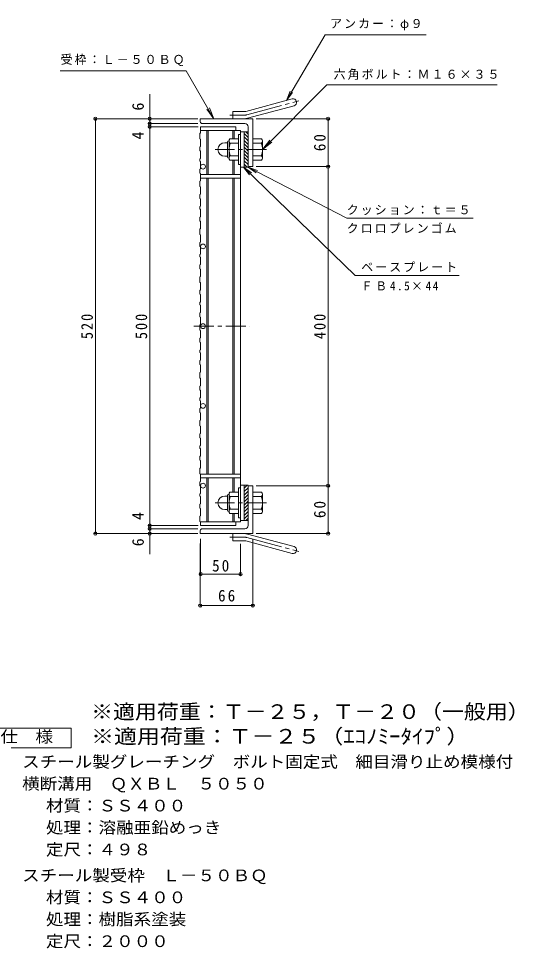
# Model space of a CAD drawing. Units: millimetres, scale not verified. Extents: x -900 to 863, y -688 to 666.
# Drawn here: x 241 to 863, y -563 to 603 of the extents above; entities that cross this region are included whole.
import ezdxf
from ezdxf.enums import TextEntityAlignment as Align

# ---------------------------------------------------------------- set-up
doc = ezdxf.new("R2010")
doc.units = ezdxf.units.MM
doc.header["$LTSCALE"] = 5
doc.header["$PDMODE"] = 32
doc.header["$PDSIZE"] = 4
doc.linetypes.add('CHAIN1', pattern=[8, 5, -1, 1, -1])
doc.linetypes.add('CHAIN2', pattern=[12, 9, -1, 1, -1])
for name, color, linetype, lineweight in [('0-1_躯体', 2, 'Continuous', 9), ('0-2_仕上', 3, 'Continuous', 9), ('0-4_その他', 7, 'Continuous', 9), ('0-5_寸法', 7, 'Continuous', 9), ('F-4_F-4ﾚｲﾔ', 2, 'Continuous', 9)]:
    doc.layers.add(name, color=color, linetype=linetype, lineweight=lineweight)
doc.layers.add('F-5_F-5ﾚｲﾔ', color=3, linetype='Continuous')
doc.styles.add('ＭＳ ゴシック', font='')
doc.styles.get('ＭＳ ゴシック').set_extended_font_data('MS Gothic')

msp = doc.modelspace()

# ---------------------------------------------------------------- linework, layer by layer
at = {"layer": '0-1_躯体'}
for p, q in [((526.11, 486.618), (584.301, 502.21)), ((528.439, 477.924), (586.63, 493.516)), ((509.965, 477.311), (509.965, 486.311)), ((523.78, 486.311), (509.965, 486.311)), ((468.965, 473.811), (468.965, 477.311)), ((534.965, 477.311), (468.965, 477.311)), ((524.965, 471.311), (471.465, 471.311)), ((528.965, 467.311), (528.965, 416.811)), ((534.965, 477.311), (534.965, 417.311)), ((517.165, 457.811), (517.165, 419.811)), ((519.465, 457.811), (517.165, 457.811)), ((523.965, 416.811), (523.965, 460.811)), ((523.965, 460.811), (528.965, 460.811)), ((528.965, 453.731), (523.965, 458.731)), ((528.965, 457.974), (526.128, 460.811)), ((499.655, 447.311), (503.165, 447.311)), ((503.165, 429.611), (503.165, 448.011)), ((504.965, 449.811), (505.165, 449.811)), ((505.165, 449.561), (505.165, 428.061)), ((517.165, 452.311), (506.204, 452.311)), ((517.165, 446.811), (506.204, 446.811)), ((528.965, 449.489), (523.965, 454.489)), ((528.965, 445.246), (523.965, 450.246)), ((528.965, 441.003), (523.965, 446.003)), ((534.965, 452.311), (545.927, 452.311)), ((534.965, 446.811), (545.927, 446.811)), ((547.166, 449.811), (546.965, 449.811)), ((546.965, 449.561), (546.965, 428.061)), ((528.965, 436.761), (523.965, 441.761)), ((528.965, 432.518), (523.965, 437.518)), ((528.965, 428.275), (523.965, 433.275)), ((499.665, 430.311), (503.165, 430.311)), ((504.965, 427.811), (505.165, 427.811)), ((517.165, 430.811), (506.204, 430.811)), ((517.165, 425.311), (506.204, 425.311)), ((519.465, 419.811), (517.165, 419.811)), ((528.965, 424.033), (523.965, 429.033)), ((528.965, 419.79), (523.965, 424.79)), ((527.702, 416.811), (523.965, 420.547)), ((534.965, 430.811), (545.927, 430.811)), ((534.965, 425.311), (545.927, 425.311)), ((547.166, 427.811), (546.965, 427.811)), ((528.965, 416.811), (523.965, 416.811)), ((531.465, 417.311), (534.965, 417.311)), ((517.165, -23.189), (517.165, 14.811)), ((519.465, 14.811), (517.165, 14.811)), ((523.965, 17.811), (523.965, -26.19)), ((527.702, 17.811), (523.965, 14.074)), ((528.965, 17.811), (523.965, 17.811)), ((528.965, 14.831), (523.965, 9.832)), ((528.965, -32.689), (528.965, 17.811)), ((531.465, 17.311), (534.965, 17.311)), ((534.965, -42.689), (534.965, 17.311)), ((499.665, 4.311), (503.165, 4.311)), ((503.165, 5.011), (503.165, -13.389)), ((504.965, 6.81), (505.165, 6.81)), ((505.165, -14.939), (505.165, 6.561)), ((517.165, 9.311), (506.204, 9.311)), ((517.165, 3.81), (506.204, 3.81)), ((528.965, 10.589), (523.965, 5.589)), ((528.965, 6.346), (523.965, 1.346)), ((528.965, 2.104), (523.965, -2.896)), ((534.965, 9.311), (545.927, 9.311)), ((534.965, 3.81), (545.927, 3.81)), ((547.166, 6.81), (546.965, 6.81)), ((546.965, -14.939), (546.965, 6.561)), ((528.965, -2.139), (523.965, -7.139)), ((528.965, -6.382), (523.965, -11.382)), ((528.965, -10.624), (523.965, -15.624)), ((499.655, -12.69), (503.165, -12.69)), ((504.965, -15.189), (505.165, -15.189)), ((517.165, -12.189), (506.204, -12.189)), ((517.165, -17.689), (506.204, -17.689)), ((519.465, -23.189), (517.165, -23.189)), ((528.965, -14.867), (523.965, -19.867)), ((528.965, -19.11), (523.965, -24.11)), ((534.965, -12.189), (545.927, -12.189)), ((534.965, -17.689), (545.927, -17.689)), ((547.166, -15.189), (546.965, -15.189)), ((523.965, -26.19), (528.965, -26.19)), ((528.965, -23.352), (526.128, -26.19)), ((468.965, -39.189), (468.965, -42.689)), ((534.965, -42.689), (468.965, -42.689)), ((524.965, -36.689), (471.465, -36.689)), ((509.965, -42.689), (509.965, -51.689)), ((528.439, -43.303), (586.63, -58.895)), ((523.78, -51.689), (509.965, -51.689)), ((526.11, -51.996), (584.301, -67.588))]:
    msp.add_line(p, q, dxfattribs=at)
at = {"layer": '0-1_躯体', "linetype": 'CHAIN2'}
for p, q in [((527.274, 482.271), (592.441, 499.732)), ((523.78, 481.811), (506.16, 481.811)), ((523.78, -47.189), (506.16, -47.189)), ((527.274, -47.649), (592.441, -65.111))]:
    msp.add_line(p, q, dxfattribs=at)
at = {"layer": '0-1_躯体', "linetype": 'CHAIN1'}
for p, q in [((552.082, 438.811), (487.864, 438.811)), ((552.082, -4.189), (487.864, -4.189))]:
    msp.add_line(p, q, dxfattribs=at)
at = {"layer": '0-1_躯体'}
for centre, radius, start, end in [((585.465, 497.863), 4.5, 285.00014, 104.99991), ((523.78, 495.311), 9, 270, 285.00002), ((471.465, 473.811), 2.5, 180, 270), ((523.78, 495.311), 18, 270, 285), ((524.965, 467.311), 4, 0, 90), ((499.655, 438.821), 8.49, 90, 180), ((504.965, 448.011), 1.8, 90, 180), ((509.325, 449.561), 4.16, 138.61835, 221.37988), ((529.166, 438.811), 24, 160.52881, 199.47119), ((522.965, 438.811), 24, 340.52881, 19.47119), ((542.805, 449.561), 4.16, 318.62012, 41.38165), ((499.665, 438.811), 8.5, 180, 270), ((504.965, 429.611), 1.8, 180, 270), ((509.325, 428.061), 4.16, 138.62012, 221.38165), ((531.465, 419.811), 2.5, 180, 270), ((542.805, 428.061), 4.16, 318.61835, 41.37988), ((531.465, 14.811), 2.5, 90, 180), ((499.665, -4.189), 8.5, 90, 180), ((504.965, 5.011), 1.8, 90, 180), ((509.325, 6.561), 4.16, 138.61835, 221.37988), ((529.166, -4.189), 24, 160.52881, 199.47119), ((522.965, -4.189), 24, 340.52881, 19.47119), ((542.805, 6.561), 4.16, 318.62012, 41.38165), ((499.655, -4.2), 8.49, 180, 270), ((504.965, -13.389), 1.8, 180, 270), ((509.325, -14.939), 4.16, 138.62012, 221.38165), ((542.805, -14.939), 4.16, 318.61835, 41.37988), ((524.965, -32.689), 4, 270, 0), ((471.465, -39.189), 2.5, 90, 180), ((523.78, -60.689), 18, 75, 90), ((523.78, -60.689), 9, 74.99998, 90), ((585.465, -63.242), 4.5, 255.00009, 74.99986)]:
    msp.add_arc(centre, radius, start, end, dxfattribs=at)
at = {"layer": '0-1_躯体', "linetype": 'CHAIN2'}
for centre, start, end in [((523.78, 495.311), 270, 284.99995), ((523.78, -60.689), 75.00005, 90)]:
    msp.add_arc(centre, 13.5, start, end, dxfattribs=at)
at = {"layer": '0-2_仕上'}
for p, q in [((469.465, 467.311), (513.465, 467.311)), ((469.465, 459.577), (469.465, 467.311)), ((513.465, 467.311), (513.465, 462.811)), ((469.465, 459.577), (468.665, 459.06)), ((468.665, 452.344), (468.665, 459.06)), ((469.465, 462.811), (519.465, 462.811)), ((477.465, 462.811), (477.465, 407.31)), ((478.965, 462.811), (478.965, 407.31)), ((509.965, 462.811), (509.965, 452.311)), ((511.466, 462.811), (511.466, 452.311)), ((519.465, 462.811), (519.465, -28.189)), ((523.965, 460.811), (519.465, 460.811)), ((523.965, 460.811), (523.965, 416.81)), ((468.665, 452.344), (469.465, 451.826)), ((469.465, 451.826), (469.465, 442.702)), ((468.665, 442.184), (469.465, 442.702)), ((468.665, 437.344), (468.665, 442.184)), ((468.665, 437.344), (469.465, 436.826)), ((469.465, 436.826), (469.465, 427.702)), ((468.665, 427.184), (469.465, 427.702)), ((468.665, 427.184), (468.665, 424.219)), ((469.465, 423.702), (468.665, 424.219)), ((469.465, 423.702), (469.465, 414.577)), ((509.965, 425.311), (509.965, 407.31)), ((511.466, 425.311), (511.466, 407.31)), ((468.665, 414.06), (469.465, 414.577)), ((468.665, 414.06), (468.665, 409.219)), ((468.665, 409.219), (469.465, 408.702)), ((469.465, 408.702), (469.465, 399.577)), ((523.965, 416.81), (519.465, 416.81)), ((468.665, 399.06), (469.465, 399.577)), ((468.665, 399.06), (468.665, 392.344)), ((469.465, 407.31), (519.465, 407.31)), ((469.465, 402.811), (519.465, 402.811)), ((477.465, 402.811), (477.465, 31.811)), ((478.965, 402.811), (478.965, 31.811)), ((509.965, 402.811), (509.965, 31.811)), ((511.466, 402.811), (511.466, 31.811)), ((469.465, 391.826), (468.665, 392.344)), ((469.465, 391.826), (469.465, 382.702)), ((468.665, 382.184), (469.465, 382.702)), ((468.665, 377.344), (468.665, 382.184)), ((468.665, 377.344), (469.465, 376.826)), ((469.465, 376.826), (469.465, 367.702)), ((468.665, 367.184), (469.465, 367.702)), ((468.665, 367.184), (468.665, 364.219)), ((469.465, 363.702), (468.665, 364.219)), ((469.465, 363.702), (469.465, 354.577)), ((468.665, 354.06), (469.465, 354.577)), ((468.665, 354.06), (468.665, 349.219)), ((468.665, 349.219), (469.465, 348.702)), ((468.665, 339.06), (469.465, 339.577)), ((468.665, 339.06), (468.665, 332.344)), ((469.465, 348.702), (469.465, 339.577)), ((469.465, 331.826), (468.665, 332.344)), ((469.465, 331.826), (469.465, 322.702)), ((468.665, 322.184), (469.465, 322.702)), ((468.665, 317.344), (468.665, 322.184)), ((468.665, 317.344), (469.465, 316.826)), ((469.465, 316.826), (469.465, 307.702)), ((468.665, 307.184), (469.465, 307.702)), ((468.665, 307.184), (468.665, 304.219)), ((469.465, 303.702), (468.665, 304.219)), ((469.465, 303.702), (469.465, 294.577)), ((468.665, 294.06), (469.465, 294.577)), ((468.665, 294.06), (468.665, 289.219)), ((468.665, 289.219), (469.465, 288.702)), ((469.465, 288.702), (469.465, 279.577)), ((468.665, 279.06), (469.465, 279.577)), ((468.665, 279.06), (468.665, 272.344)), ((469.465, 271.826), (468.665, 272.344)), ((469.465, 271.826), (469.465, 262.702)), ((468.665, 262.184), (469.465, 262.702)), ((468.665, 257.344), (468.665, 262.184)), ((468.665, 257.344), (469.465, 256.826)), ((469.465, 256.826), (469.465, 247.702)), ((468.665, 247.184), (469.465, 247.702)), ((468.665, 247.184), (468.665, 244.219)), ((469.465, 243.702), (468.665, 244.219)), ((468.665, 234.06), (469.465, 234.577)), ((468.665, 234.06), (468.665, 229.219)), ((469.465, 243.702), (469.465, 234.577)), ((468.665, 229.219), (469.465, 228.702)), ((469.465, 228.702), (469.465, 219.577)), ((468.665, 219.06), (469.465, 219.577)), ((468.665, 219.06), (468.665, 212.344)), ((469.465, 211.826), (468.665, 212.344)), ((469.465, 211.826), (469.465, 202.702)), ((468.665, 202.184), (469.465, 202.702)), ((468.665, 197.344), (468.665, 202.184)), ((468.665, 197.344), (469.465, 196.826)), ((468.665, 187.184), (469.465, 187.702)), ((468.665, 187.184), (468.665, 184.219)), ((469.465, 196.826), (469.465, 187.702)), ((469.465, 183.702), (468.665, 184.219)), ((469.465, 183.702), (469.465, 174.577)), ((468.665, 174.06), (469.465, 174.577)), ((468.665, 174.06), (468.665, 169.219)), ((468.665, 169.219), (469.465, 168.702)), ((469.465, 168.702), (469.465, 159.577)), ((468.665, 159.06), (469.465, 159.577)), ((468.665, 159.06), (468.665, 152.344)), ((469.465, 151.826), (468.665, 152.344)), ((469.465, 151.826), (469.465, 142.702)), ((468.665, 142.184), (469.465, 142.702)), ((468.665, 137.344), (468.665, 142.184)), ((468.665, 137.344), (469.465, 136.826)), ((469.465, 136.826), (469.465, 127.702)), ((468.665, 127.184), (469.465, 127.702)), ((468.665, 127.184), (468.665, 124.219)), ((469.465, 123.702), (468.665, 124.219)), ((469.465, 123.702), (469.465, 114.577)), ((468.665, 114.06), (469.465, 114.577)), ((468.665, 114.06), (468.665, 109.219)), ((468.665, 109.219), (469.465, 108.702)), ((469.465, 108.702), (469.465, 99.577)), ((468.665, 99.06), (469.465, 99.577)), ((468.665, 99.06), (468.665, 92.344)), ((469.465, 91.826), (468.665, 92.344)), ((468.665, 82.184), (469.465, 82.702)), ((468.665, 77.344), (468.665, 82.184)), ((469.465, 91.826), (469.465, 82.702)), ((468.665, 77.344), (469.465, 76.826)), ((469.465, 76.826), (469.465, 67.702)), ((468.665, 67.184), (469.465, 67.702)), ((468.665, 67.184), (468.665, 64.219)), ((469.465, 63.702), (468.665, 64.219)), ((469.465, 63.702), (469.465, 54.577)), ((468.665, 54.06), (469.465, 54.577)), ((468.665, 54.06), (468.665, 49.219)), ((468.665, 49.219), (469.465, 48.702)), ((469.465, 48.702), (469.465, 39.577)), ((468.665, 39.06), (469.465, 39.577)), ((468.665, 39.06), (468.665, 32.344)), ((469.465, 31.826), (468.665, 32.344)), ((469.465, 31.826), (469.465, 22.702)), ((469.465, 31.811), (519.465, 31.811)), ((469.465, 27.311), (519.465, 27.311)), ((477.465, 27.311), (477.465, -28.189)), ((478.965, 27.311), (478.965, -28.189)), ((509.965, 27.311), (509.965, 9.311)), ((511.466, 27.311), (511.466, 9.311)), ((468.665, 22.184), (469.465, 22.702)), ((468.665, 17.344), (468.665, 22.184)), ((468.665, 17.344), (469.465, 16.826)), ((469.465, 16.826), (469.465, 7.702)), ((523.965, 17.811), (519.465, 17.811)), ((523.965, 17.811), (523.965, -26.189)), ((468.665, 7.184), (469.465, 7.702)), ((468.665, 7.184), (468.665, 4.219)), ((469.465, 3.702), (468.665, 4.219)), ((469.465, 3.702), (469.465, -5.423)), ((468.665, -5.94), (469.465, -5.423)), ((468.665, -5.94), (468.665, -10.781)), ((468.665, -10.781), (469.465, -11.298)), ((469.465, -11.298), (469.465, -20.423)), ((468.665, -20.94), (469.465, -20.423)), ((468.665, -20.94), (468.665, -27.656)), ((509.965, -17.689), (509.965, -28.189)), ((511.466, -17.689), (511.466, -28.189)), ((469.465, -28.174), (468.665, -27.656)), ((469.465, -28.189), (519.465, -28.189)), ((513.465, -32.689), (513.465, -28.189)), ((523.965, -26.189), (519.465, -26.189))]:
    msp.add_line(p, q, dxfattribs=at)
at = {"layer": '0-2_仕上', "linetype": 'CHAIN1'}
msp.add_line((460.999, 217.311), (531, 217.311), dxfattribs=at)
at = {"layer": '0-2_仕上'}
msp.add_lwpolyline([(469.465, -28.174), (469.465, -32.689), (513.465, -32.689)], dxfattribs=at)
for centre in [(472.466, 417.311), (472.466, 317.311), (472.466, 217.311), (472.466, 117.311), (472.466, 17.311)]:
    msp.add_circle(centre, 3, dxfattribs=at)
at = {"layer": '0-4_その他'}
for p, q in [((405.594, 508.023), (405.594, -68.61)), ((465.965, 477.31), (335.686, 477.31)), ((337.486, 477.31), (337.486, -42.69)), ((465.965, 471.31), (403.795, 471.31)), ((466.466, 467.31), (403.795, 467.31)), ((538.965, 477.31), (631.178, 477.31)), ((629.378, 477.31), (629.378, -42.69)), ((538.965, 417.309), (631.178, 417.309)), ((538.965, 17.311), (631.178, 17.311)), ((466.466, -32.69), (403.795, -32.69)), ((465.965, -42.69), (335.686, -42.69)), ((465.965, -36.69), (403.795, -36.69)), ((538.965, -42.69), (631.178, -42.69)), ((468.965, -55.189), (468.965, -134.533)), ((469.465, -49.258), (469.465, -95.33)), ((519.465, -55.762), (519.465, -95.33)), ((534.966, -49.258), (534.966, -134.533)), ((469.465, -93.53), (519.465, -93.53)), ((468.965, -133.033), (534.966, -133.033))]:
    msp.add_line(p, q, dxfattribs=at)
for p in [(337.486, 477.31), (405.594, 477.31), (629.378, 477.31), (405.594, 471.31), (405.594, 467.31), (629.378, 417.309), (629.378, 17.311), (405.594, -32.69), (405.594, -36.69), (337.486, -42.69), (405.594, -42.69), (629.378, -42.69), (469.465, -93.53), (519.465, -93.53), (468.965, -133.033), (534.966, -133.033)]:
    msp.add_point(p, dxfattribs=at)
at = {"layer": '0-5_寸法'}
for p, q in [((625.74, 582.675), (752.31, 582.675)), ((293.181, 537.488), (451.477, 537.488)), ((486.22, 477.311), (451.477, 537.488)), ((577.027, 500.261), (584.738, 510.099)), ((486.22, 477.311), (480.48, 491.169)), ((486.22, 477.311), (477.089, 489.211)), ((546.965, 438.811), (556.097, 450.711)), ((546.965, 438.811), (558.866, 447.942)), ((523.07, 416.811), (530.826, 407.009)), ((523.07, 416.811), (533.099, 409.35)), ((663.138, 280.854), (523.07, 416.811)), ((528.965, 416.81), (539.234, 409.683)), ((652.95, 352.923), (811.184, 352.923)), ((663.138, 280.854), (793.702, 280.854))]:
    msp.add_line(p, q, dxfattribs=at)
for points in [[(625.74, 582.675), (577.027, 500.261), (581.928, 511.76)], [(546.965, 438.811), (627.832, 519.678), (841.561, 519.678)], [(652.95, 352.923), (528.965, 416.81), (540.729, 412.583)]]:
    msp.add_lwpolyline(points, dxfattribs=at)
at = {"layer": 'F-4_F-4ﾚｲﾔ'}
msp.add_lwpolyline([(194.592, -311.546), (194.592, -286.546), (307.093, -286.546), (307.093, -311.546)], close=True, dxfattribs=at)

# ---------------------------------------------------------------- texts
at = {"layer": '0-4_その他', "color": 2, "style": 'ＭＳ ゴシック'}
for s, p in [('6', (402.594, 487.62)), ('4', (402.594, 451.283)), ('4', (402.594, -25.709)), ('6', (402.594, -58.631))]:
    msp.add_text(s, height=14.66, rotation=90, dxfattribs=at).set_placement(p, align=Align.BOTTOM_LEFT)
at = {"layer": '0-4_その他', "color": 2, "char_height": 14.66, "attachment_point": 7, "rotation": 90, "style": 'ＭＳ ゴシック'}
for s, insert in [('\\T1.27;\\W0.95;60', (626.378, 436.685)), ('\\T1.27;\\W0.9;520', (334.486, 201.06)), ('\\T1.27;\\W0.9;500', (402.594, 201.06)), ('\\T1.27;\\W0.9;400', (626.378, 201.06)), ('\\T1.27;\\W0.95;60', (626.378, -23.315))]:
    msp.add_mtext(s, dxfattribs=dict(at, insert=insert))
at = {"layer": '0-4_その他', "color": 2, "char_height": 14.66, "attachment_point": 7, "style": 'ＭＳ ゴシック'}
for s, insert in [('\\T1.27;\\W0.95;50', (483.84, -90.53)), ('\\T1.27;\\W0.95;66', (491.341, -128.033))]:
    msp.add_mtext(s, dxfattribs=dict(at, insert=insert))
at = {"layer": '0-5_寸法', "char_height": 11, "attachment_point": 7, "style": 'ＭＳ ゴシック'}
for s, insert in [('\\T1.17;アンカー：φ９', (631.799, 588.121)), ('\\T1.17;受枠：Ｌ－５０ＢＱ', (293.89, 543.293)), ('\\T1.17;六角ボルト：Ｍ１６×３５', (636.24, 526.232)), ('\\T1.17;クッション：ｔ＝５', (652.679, 356.428)), ('\\T1.17;クロロプレンゴム', (652.679, 333.729)), ('\\T1.17;ベースプレート', (670.883, 285.28)), ('\\T1.26;\\W0.95;ＦＢ4.5×44', (670.883, 262.044))]:
    msp.add_mtext(s, dxfattribs=dict(at, insert=insert))
at = {"layer": 'F-4_F-4ﾚｲﾔ', "style": 'ＭＳ ゴシック', "width": 1.1}
for s, p in [('仕\u3000様', (218.343, -309.046)), ('スチール製グレーチング\u3000ボルト固定式\u3000細目滑り止め模様付', (245.637, -340.506)), ('横断溝用\u3000ＱＸＢＬ\u3000５０５０', (245.637, -368.006)), ('材質：ＳＳ４００', (275.493, -395.506)), ('処理：溶融亜鉛めっき', (275.493, -423.006)), ('定尺：４９８', (275.493, -450.506)), ('スチール製受枠\u3000Ｌ－５０ＢＱ', (245.637, -483.006)), ('材質：ＳＳ４００', (275.493, -510.506)), ('処理：樹脂系塗装', (275.493, -538.006)), ('定尺：２０００', (275.493, -565.506))]:
    msp.add_text(s, height=14.66, dxfattribs=at).set_placement(p, align=Align.BOTTOM_LEFT)
at = {"layer": 'F-5_F-5ﾚｲﾔ', "style": 'ＭＳ ゴシック'}
for s, width, p in [('※適用荷重：Ｔ－２５，Ｔ－２０（一般用）', 1.1, (332.093, -280.644)), ('※適用荷重：Ｔ－２５（ｴｺﾉﾐｰﾀｲﾌﾟ）', 1.15, (332.093, -311.546))]:
    msp.add_text(s, height=18.33, dxfattribs=dict(at, width=width)).set_placement(p, align=Align.BOTTOM_LEFT)

doc.saveas('drawing.dxf')
